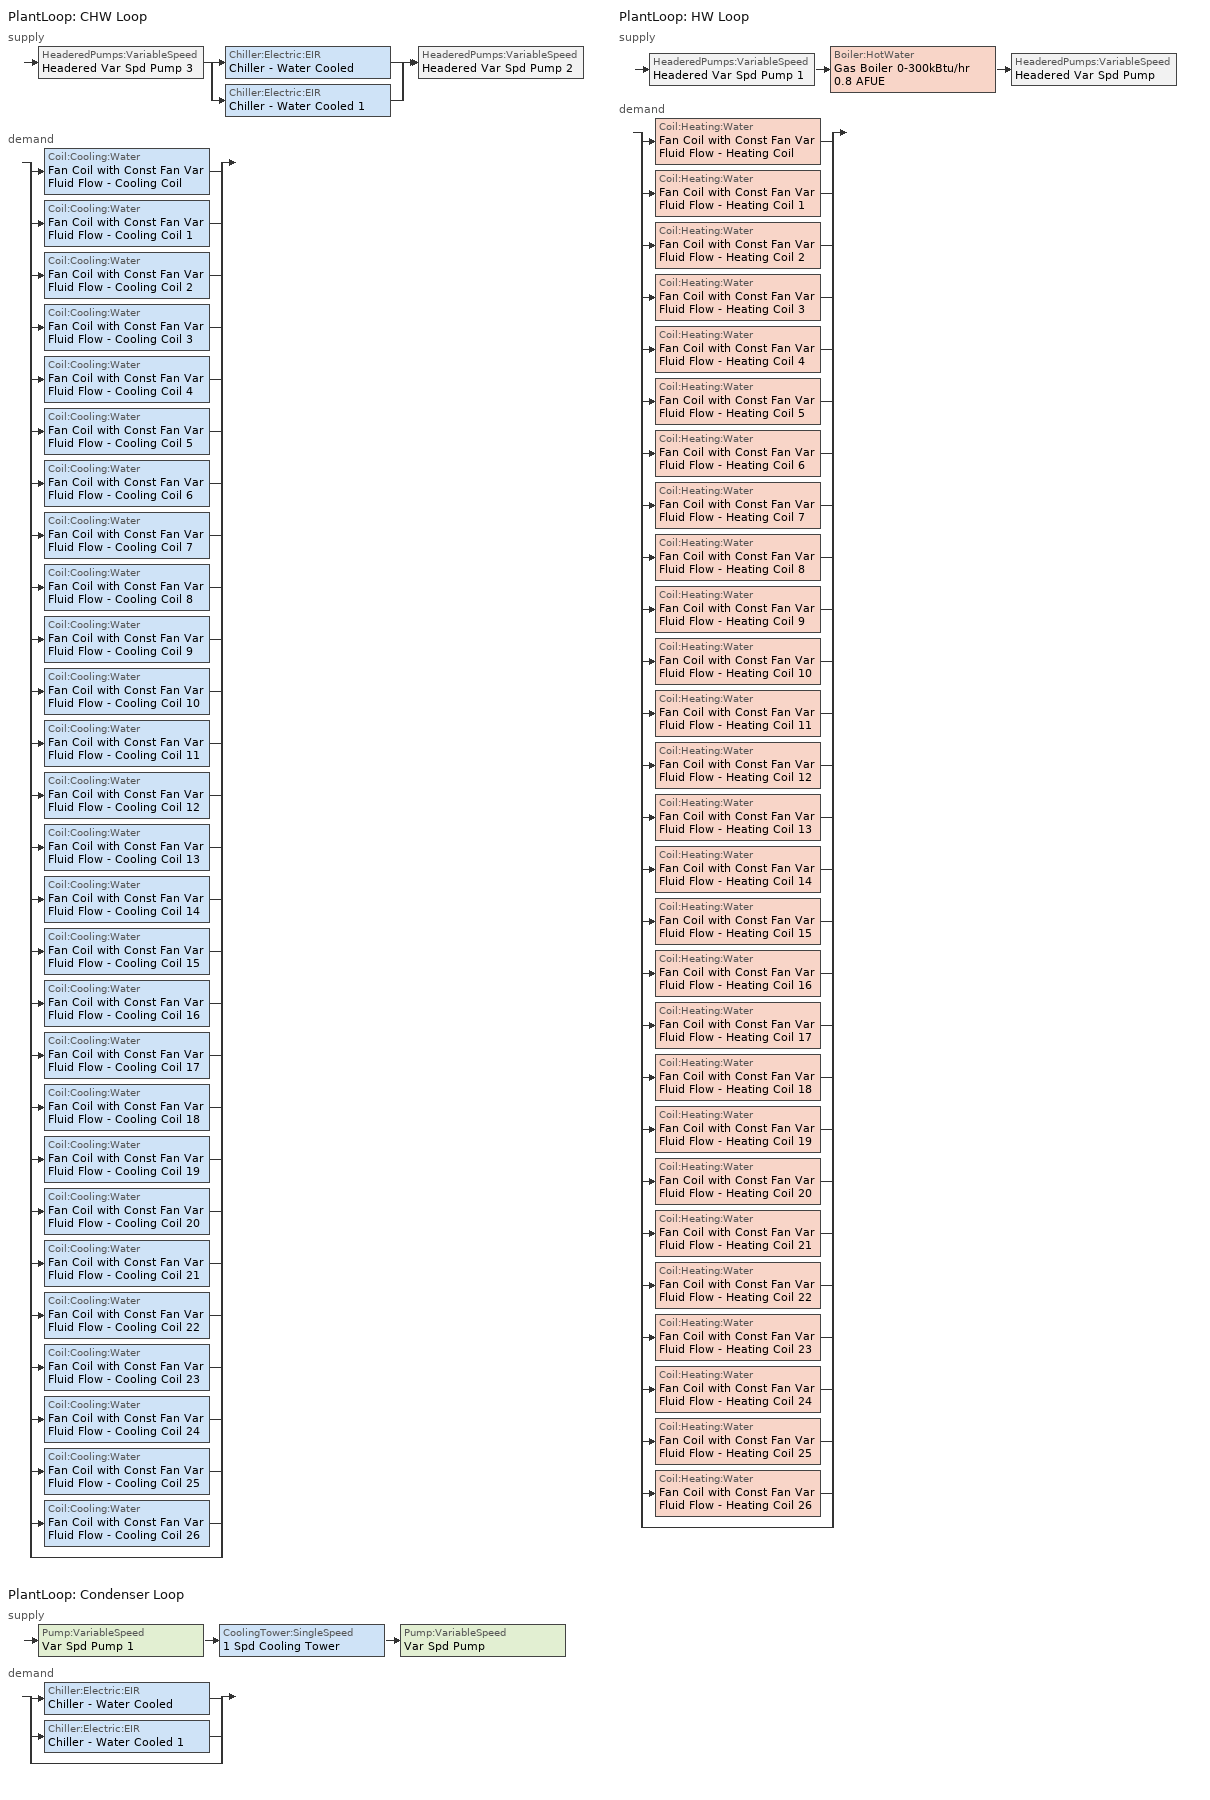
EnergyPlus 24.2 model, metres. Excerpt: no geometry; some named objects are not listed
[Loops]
PlantLoop 'CHW Loop'
 supply: HeaderedPumps:VariableSpeed 'Headered Var Spd Pump 3' > split
  | Chiller:Electric:EIR 'Chiller - Water Cooled'
  | Chiller:Electric:EIR 'Chiller - Water Cooled 1'
  join > HeaderedPumps:VariableSpeed 'Headered Var Spd Pump 2'
 demand: split
  | Coil:Cooling:Water 'Fan Coil with Const Fan Var Fluid Flow - Cooling Coil'
  | Coil:Cooling:Water 'Fan Coil with Const Fan Var Fluid Flow - Cooling Coil 1'
  | Coil:Cooling:Water 'Fan Coil with Const Fan Var Fluid Flow - Cooling Coil 2'
  | Coil:Cooling:Water 'Fan Coil with Const Fan Var Fluid Flow - Cooling Coil 3'
  | Coil:Cooling:Water 'Fan Coil with Const Fan Var Fluid Flow - Cooling Coil 4'
  | Coil:Cooling:Water 'Fan Coil with Const Fan Var Fluid Flow - Cooling Coil 5'
  | Coil:Cooling:Water 'Fan Coil with Const Fan Var Fluid Flow - Cooling Coil 6'
  | Coil:Cooling:Water 'Fan Coil with Const Fan Var Fluid Flow - Cooling Coil 7'
  | Coil:Cooling:Water 'Fan Coil with Const Fan Var Fluid Flow - Cooling Coil 8'
  | Coil:Cooling:Water 'Fan Coil with Const Fan Var Fluid Flow - Cooling Coil 9'
  | Coil:Cooling:Water 'Fan Coil with Const Fan Var Fluid Flow - Cooling Coil 10'
  | Coil:Cooling:Water 'Fan Coil with Const Fan Var Fluid Flow - Cooling Coil 11'
  | Coil:Cooling:Water 'Fan Coil with Const Fan Var Fluid Flow - Cooling Coil 12'
  | Coil:Cooling:Water 'Fan Coil with Const Fan Var Fluid Flow - Cooling Coil 13'
  | Coil:Cooling:Water 'Fan Coil with Const Fan Var Fluid Flow - Cooling Coil 14'
  | Coil:Cooling:Water 'Fan Coil with Const Fan Var Fluid Flow - Cooling Coil 15'
  | Coil:Cooling:Water 'Fan Coil with Const Fan Var Fluid Flow - Cooling Coil 16'
  | Coil:Cooling:Water 'Fan Coil with Const Fan Var Fluid Flow - Cooling Coil 17'
  | Coil:Cooling:Water 'Fan Coil with Const Fan Var Fluid Flow - Cooling Coil 18'
  | Coil:Cooling:Water 'Fan Coil with Const Fan Var Fluid Flow - Cooling Coil 19'
  | Coil:Cooling:Water 'Fan Coil with Const Fan Var Fluid Flow - Cooling Coil 20'
  | Coil:Cooling:Water 'Fan Coil with Const Fan Var Fluid Flow - Cooling Coil 21'
  | Coil:Cooling:Water 'Fan Coil with Const Fan Var Fluid Flow - Cooling Coil 22'
  | Coil:Cooling:Water 'Fan Coil with Const Fan Var Fluid Flow - Cooling Coil 23'
  | Coil:Cooling:Water 'Fan Coil with Const Fan Var Fluid Flow - Cooling Coil 24'
  | Coil:Cooling:Water 'Fan Coil with Const Fan Var Fluid Flow - Cooling Coil 25'
  | Coil:Cooling:Water 'Fan Coil with Const Fan Var Fluid Flow - Cooling Coil 26'
  | bypass
PlantLoop 'Condenser Loop'
 supply: Pump:VariableSpeed 'Var Spd Pump 1' > CoolingTower:SingleSpeed '1 Spd Cooling Tower' > Pump:VariableSpeed 'Var Spd Pump'
 demand: split
  | Chiller:Electric:EIR 'Chiller - Water Cooled'
  | Chiller:Electric:EIR 'Chiller - Water Cooled 1'
  | bypass
PlantLoop 'HW Loop'
 supply: HeaderedPumps:VariableSpeed 'Headered Var Spd Pump 1' > Boiler:HotWater 'Gas Boiler 0-300kBtu/hr 0.8 AFUE' > HeaderedPumps:VariableSpeed 'Headered Var Spd Pump'
 demand: split
  | Coil:Heating:Water 'Fan Coil with Const Fan Var Fluid Flow - Heating Coil'
  | Coil:Heating:Water 'Fan Coil with Const Fan Var Fluid Flow - Heating Coil 1'
  | Coil:Heating:Water 'Fan Coil with Const Fan Var Fluid Flow - Heating Coil 2'
  | Coil:Heating:Water 'Fan Coil with Const Fan Var Fluid Flow - Heating Coil 3'
  | Coil:Heating:Water 'Fan Coil with Const Fan Var Fluid Flow - Heating Coil 4'
  | Coil:Heating:Water 'Fan Coil with Const Fan Var Fluid Flow - Heating Coil 5'
  | Coil:Heating:Water 'Fan Coil with Const Fan Var Fluid Flow - Heating Coil 6'
  | Coil:Heating:Water 'Fan Coil with Const Fan Var Fluid Flow - Heating Coil 7'
  | Coil:Heating:Water 'Fan Coil with Const Fan Var Fluid Flow - Heating Coil 8'
  | Coil:Heating:Water 'Fan Coil with Const Fan Var Fluid Flow - Heating Coil 9'
  | Coil:Heating:Water 'Fan Coil with Const Fan Var Fluid Flow - Heating Coil 10'
  | Coil:Heating:Water 'Fan Coil with Const Fan Var Fluid Flow - Heating Coil 11'
  | Coil:Heating:Water 'Fan Coil with Const Fan Var Fluid Flow - Heating Coil 12'
  | Coil:Heating:Water 'Fan Coil with Const Fan Var Fluid Flow - Heating Coil 13'
  | Coil:Heating:Water 'Fan Coil with Const Fan Var Fluid Flow - Heating Coil 14'
  | Coil:Heating:Water 'Fan Coil with Const Fan Var Fluid Flow - Heating Coil 15'
  | Coil:Heating:Water 'Fan Coil with Const Fan Var Fluid Flow - Heating Coil 16'
  | Coil:Heating:Water 'Fan Coil with Const Fan Var Fluid Flow - Heating Coil 17'
  | Coil:Heating:Water 'Fan Coil with Const Fan Var Fluid Flow - Heating Coil 18'
  | Coil:Heating:Water 'Fan Coil with Const Fan Var Fluid Flow - Heating Coil 19'
  | Coil:Heating:Water 'Fan Coil with Const Fan Var Fluid Flow - Heating Coil 20'
  | Coil:Heating:Water 'Fan Coil with Const Fan Var Fluid Flow - Heating Coil 21'
  | Coil:Heating:Water 'Fan Coil with Const Fan Var Fluid Flow - Heating Coil 22'
  | Coil:Heating:Water 'Fan Coil with Const Fan Var Fluid Flow - Heating Coil 23'
  | Coil:Heating:Water 'Fan Coil with Const Fan Var Fluid Flow - Heating Coil 24'
  | Coil:Heating:Water 'Fan Coil with Const Fan Var Fluid Flow - Heating Coil 25'
  | Coil:Heating:Water 'Fan Coil with Const Fan Var Fluid Flow - Heating Coil 26'
  | bypass
[DesignSpecification:OutdoorAir] Outdoor Air Flow per Zone Floor Area {m3/s-m2}=0; Outdoor Air Flow Air Changes per Hour {1/hr}=0
Name | Outdoor Air Method | Outdoor Air Flow per Person {m3/s-person} | Outdoor Air Flow per Zone {m3/s}
SZ DSOA G Corridor; SZ DSOA M Corridor; SZ DSOA T Corridor | Flow/Zone | 0 | 0.01
SZ DSOA G N1 Apartment; SZ DSOA G N2 Apartment; SZ DSOA G NE Apartment; SZ DSOA G NW Apartment; SZ DSOA G S1 Apartment; SZ DSOA G SW Apartment; SZ DSOA M N1 Apartment; SZ DSOA M N2 Apartment; SZ DSOA M NE Apartment; SZ DSOA M NW Apartment; SZ DSOA M S1 Apartment; SZ DSOA M S2 Apartment; SZ DSOA M SE Apartment; SZ DSOA M SW Apartment; SZ DSOA T N1 Apartment; SZ DSOA T N2 Apartment; SZ DSOA T NE Apartment; SZ DSOA T NW Apartment; SZ DSOA T S1 Apartment; SZ DSOA T SE Apartment; SZ DSOA T SW Apartment | Flow/Zone | 0 | 0.04248
SZ DSOA G S2 Apartment | AirChanges/Hour | 0 | 0.04248
SZ DSOA Office | Flow/Zone | 0.01 | 0.01
SZ DSOA T S2 Apartment | Sum | 0 | 0.04248
[DesignSpecification:OutdoorAir:SpaceList]
Name | Space 1 | Space 1 Design Specification Outdoor Air Object
G Corridor DSOA Space List | G Corridor Space | SZ DSOA G Corridor
G N1 Apartment DSOA Space List | G N1 Apartment Space | SZ DSOA G N1 Apartment
G N2 Apartment DSOA Space List | G N2 Apartment Space | SZ DSOA G N2 Apartment
G NE Apartment DSOA Space List | G NE Apartment Space | SZ DSOA G NE Apartment
G NW Apartment DSOA Space List | G NW Apartment Space | SZ DSOA G NW Apartment
G S1 Apartment DSOA Space List | G S1 Apartment Space | SZ DSOA G S1 Apartment
G S2 Apartment DSOA Space List | G S2 Apartment Space | SZ DSOA G S2 Apartment
G SW Apartment DSOA Space List | G SW Apartment Space | SZ DSOA G SW Apartment
M Corridor DSOA Space List | M Corridor Space | SZ DSOA M Corridor
M N1 Apartment DSOA Space List | M N1 Apartment Space | SZ DSOA M N1 Apartment
M N2 Apartment DSOA Space List | M N2 Apartment Space | SZ DSOA M N2 Apartment
M NE Apartment DSOA Space List | M NE Apartment Space | SZ DSOA M NE Apartment
M NW Apartment DSOA Space List | M NW Apartment Space | SZ DSOA M NW Apartment
M S1 Apartment DSOA Space List | M S1 Apartment Space | SZ DSOA M S1 Apartment
M S2 Apartment DSOA Space List | M S2 Apartment Space | SZ DSOA M S2 Apartment
M SE Apartment DSOA Space List | M SE Apartment Space | SZ DSOA M SE Apartment
M SW Apartment DSOA Space List | M SW Apartment Space | SZ DSOA M SW Apartment
Office DSOA Space List | Office Space | SZ DSOA Office
T Corridor DSOA Space List | T Corridor Space | SZ DSOA T Corridor
T N1 Apartment DSOA Space List | T N1 Apartment Space | SZ DSOA T N1 Apartment
T N2 Apartment DSOA Space List | T N2 Apartment Space | SZ DSOA T N2 Apartment
T NE Apartment DSOA Space List | T NE Apartment Space | SZ DSOA T NE Apartment
T NW Apartment DSOA Space List | T NW Apartment Space | SZ DSOA T NW Apartment
T S1 Apartment DSOA Space List | T S1 Apartment Space | SZ DSOA T S1 Apartment
T S2 Apartment DSOA Space List | T S2 Apartment Space | SZ DSOA T S2 Apartment
T SE Apartment DSOA Space List | T SE Apartment Space | SZ DSOA T SE Apartment
T SW Apartment DSOA Space List | T SW Apartment Space | SZ DSOA T SW Apartment
[Sizing:Zone] Zone Cooling Design Supply Air Temperature Input Method=SupplyAirTemperature; Zone Cooling Design Supply Air Temperature {C}=13.5; Zone Cooling Design Supply Air Temperature Difference {deltaC}=11.11; Zone Heating Design Supply Air Temperature Input Method=SupplyAirTemperature; Zone Heating Design Supply Air Temperature {C}=40; Zone Heating Design Supply Air Temperature Difference {deltaC}=11.11; Zone Cooling Design Supply Air Humidity Ratio {kgWater/kgDryAir}=0.0085; Zone Heating Design Supply Air Humidity Ratio {kgWater/kgDryAir}=0.008; Cooling Design Air Flow Method=DesignDayWithLimit; Cooling Design Air Flow Rate {m3/s}=0; Cooling Minimum Air Flow per Zone Floor Area {m3/s-m2}=0.000762; Cooling Minimum Air Flow {m3/s}=0; Cooling Minimum Air Flow Fraction=0; Heating Design Air Flow Method=DesignDay; Heating Design Air Flow Rate {m3/s}=0; Heating Maximum Air Flow per Zone Floor Area {m3/s-m2}=0.002032; Heating Maximum Air Flow {m3/s}=0.141576; Heating Maximum Air Flow Fraction=0.3; Account for Dedicated Outdoor Air System=Yes; Zone Load Sizing Method=Sensible Load Only No Latent Load; Zone Latent Cooling Design Supply Air Humidity Ratio Input Method=SupplyAirHumidityRatio; Zone Cooling Design Supply Air Humidity Ratio Difference {kgWater/kgDryAir}=0.008; Zone Latent Heating Design Supply Air Humidity Ratio Input Method=SupplyAirHumidityRatio; Zone Humidification Design Supply Air Humidity Ratio Difference {kgWater/kgDryAir}=0.008
Name | Design Specification Outdoor Air Object
G Corridor | G Corridor DSOA Space List
G N1 Apartment | G N1 Apartment DSOA Space List
G N2 Apartment | G N2 Apartment DSOA Space List
G NE Apartment | G NE Apartment DSOA Space List
G NW Apartment | G NW Apartment DSOA Space List
G S1 Apartment | G S1 Apartment DSOA Space List
G S2 Apartment | G S2 Apartment DSOA Space List
G SW Apartment | G SW Apartment DSOA Space List
M Corridor | M Corridor DSOA Space List
M N1 Apartment | M N1 Apartment DSOA Space List
M N2 Apartment | M N2 Apartment DSOA Space List
M NE Apartment | M NE Apartment DSOA Space List
M NW Apartment | M NW Apartment DSOA Space List
M S1 Apartment | M S1 Apartment DSOA Space List
M S2 Apartment | M S2 Apartment DSOA Space List
M SE Apartment | M SE Apartment DSOA Space List
M SW Apartment | M SW Apartment DSOA Space List
Office | Office DSOA Space List
T Corridor | T Corridor DSOA Space List
T N1 Apartment | T N1 Apartment DSOA Space List
T N2 Apartment | T N2 Apartment DSOA Space List
T NE Apartment | T NE Apartment DSOA Space List
T NW Apartment | T NW Apartment DSOA Space List
T S1 Apartment | T S1 Apartment DSOA Space List
T S2 Apartment | T S2 Apartment DSOA Space List
T SE Apartment | T SE Apartment DSOA Space List
T SW Apartment | T SW Apartment DSOA Space List
[Sizing:Plant] Sizing Option=Coincident; Zone Timesteps in Averaging Window=1
Name | Loop Type | Design Loop Exit Temperature {C} | Loop Design Temperature Difference {deltaC} | Coincident Sizing Factor Mode
CHW Loop | Cooling | 4 | 5 | GlobalCoolingSizingFactor
Condenser Loop | Condenser | 35 | 11 | LoopComponentSizingFactor
HW Loop | Heating | 82 | 11 | GlobalHeatingSizingFactor
[ZoneControl:Thermostat] Temperature Difference Between Cutout And Setpoint {deltaC}=0
Name | Zone or ZoneList | Control Type Schedule | Control 1
G Corridor Thermostat | G Corridor | G Corridor Thermostat Schedule | G Corridor DualSPSched
G N1 Apartment Thermostat | G N1 Apartment | G N1 Apartment Thermostat Schedule | G N1 Apartment DualSPSched
G N2 Apartment Thermostat | G N2 Apartment | G N2 Apartment Thermostat Schedule | G N2 Apartment DualSPSched
G NE Apartment Thermostat | G NE Apartment | G NE Apartment Thermostat Schedule | G NE Apartment DualSPSched
G NW Apartment Thermostat | G NW Apartment | G NW Apartment Thermostat Schedule | G NW Apartment DualSPSched
G S1 Apartment Thermostat | G S1 Apartment | G S1 Apartment Thermostat Schedule | G S1 Apartment DualSPSched
G S2 Apartment Thermostat | G S2 Apartment | G S2 Apartment Thermostat Schedule | G S2 Apartment DualSPSched
G SW Apartment Thermostat | G SW Apartment | G SW Apartment Thermostat Schedule | G SW Apartment DualSPSched
M Corridor Thermostat | M Corridor | M Corridor Thermostat Schedule | M Corridor DualSPSched
M N1 Apartment Thermostat | M N1 Apartment | M N1 Apartment Thermostat Schedule | M N1 Apartment DualSPSched
M N2 Apartment Thermostat | M N2 Apartment | M N2 Apartment Thermostat Schedule | M N2 Apartment DualSPSched
M NE Apartment Thermostat | M NE Apartment | M NE Apartment Thermostat Schedule | M NE Apartment DualSPSched
M NW Apartment Thermostat | M NW Apartment | M NW Apartment Thermostat Schedule | M NW Apartment DualSPSched
M S1 Apartment Thermostat | M S1 Apartment | M S1 Apartment Thermostat Schedule | M S1 Apartment DualSPSched
M S2 Apartment Thermostat | M S2 Apartment | M S2 Apartment Thermostat Schedule | M S2 Apartment DualSPSched
M SE Apartment Thermostat | M SE Apartment | M SE Apartment Thermostat Schedule | M SE Apartment DualSPSched
M SW Apartment Thermostat | M SW Apartment | M SW Apartment Thermostat Schedule | M SW Apartment DualSPSched
Office Thermostat | Office | Office Thermostat Schedule | Office DualSPSched
T Corridor Thermostat | T Corridor | T Corridor Thermostat Schedule | T Corridor DualSPSched
T N1 Apartment Thermostat | T N1 Apartment | T N1 Apartment Thermostat Schedule | T N1 Apartment DualSPSched
T N2 Apartment Thermostat | T N2 Apartment | T N2 Apartment Thermostat Schedule | T N2 Apartment DualSPSched
T NE Apartment Thermostat | T NE Apartment | T NE Apartment Thermostat Schedule | T NE Apartment DualSPSched
T NW Apartment Thermostat | T NW Apartment | T NW Apartment Thermostat Schedule | T NW Apartment DualSPSched
T S1 Apartment Thermostat | T S1 Apartment | T S1 Apartment Thermostat Schedule | T S1 Apartment DualSPSched
T S2 Apartment Thermostat | T S2 Apartment | T S2 Apartment Thermostat Schedule | T S2 Apartment DualSPSched
T SE Apartment Thermostat | T SE Apartment | T SE Apartment Thermostat Schedule | T SE Apartment DualSPSched
T SW Apartment Thermostat | T SW Apartment | T SW Apartment Thermostat Schedule | T SW Apartment DualSPSched
[ThermostatSetpoint:DualSetpoint]
Name | Heating Setpoint Temperature Schedule | Cooling Setpoint Temperature Schedule
G Corridor DualSPSched; M Corridor DualSPSched; T Corridor DualSPSched | HTGSETP_SCH | CLGSETP_SCH
G N1 Apartment DualSPSched; G N2 Apartment DualSPSched; G NE Apartment DualSPSched; G NW Apartment DualSPSched; G S1 Apartment DualSPSched; G S2 Apartment DualSPSched; G SW Apartment DualSPSched; M N1 Apartment DualSPSched; M N2 Apartment DualSPSched; M NE Apartment DualSPSched; M NW Apartment DualSPSched; M S1 Apartment DualSPSched; M S2 Apartment DualSPSched; M SE Apartment DualSPSched; M SW Apartment DualSPSched; T N1 Apartment DualSPSched; T N2 Apartment DualSPSched; T NE Apartment DualSPSched; T NW Apartment DualSPSched; T S1 Apartment DualSPSched; T S2 Apartment DualSPSched; T SE Apartment DualSPSched; T SW Apartment DualSPSched | APT_HTGSETP_SCH | APT_CLGSETP_SCH
Office DualSPSched | OFF_HTGSETP_SCH | OFF_CLGSETP_SCH
[ZoneHVAC:FourPipeFanCoil] Availability Schedule=Always On Discrete hvac_library; Capacity Control Method=ConstantFanVariableFlow; Maximum Supply Air Flow Rate {m3/s}=Autosize; Maximum Outdoor Air Flow Rate {m3/s}=Autosize; Outdoor Air Schedule=MinOA_Sched; Maximum Cold Water Flow Rate {m3/s}=Autosize; Minimum Cold Water Flow Rate {m3/s}=0; Cooling Convergence Tolerance=0.001; Maximum Hot Water Flow Rate {m3/s}=Autosize; Minimum Hot Water Flow Rate {m3/s}=0; Heating Convergence Tolerance=0.01; Supply Air Fan Operating Mode Schedule=Always On Discrete hvac_library; Minimum Supply Air Temperature in Cooling Mode {C}=Autosize; Maximum Supply Air Temperature in Heating Mode {C}=Autosize
Name | Supply Air Fan | Cooling Coil | Heating Coil
Fan Coil with Const Fan Var Fluid Flow | Fan Coil with Const Fan Var Fluid Flow - Fan | Fan Coil with Const Fan Var Fluid Flow - Cooling Coil | Fan Coil with Const Fan Var Fluid Flow - Heating Coil
Fan Coil with Const Fan Var Fluid Flow 6 | Fan Coil with Const Fan Var Fluid Flow - Fan 6 | Fan Coil with Const Fan Var Fluid Flow - Cooling Coil 6 | Fan Coil with Const Fan Var Fluid Flow - Heating Coil 6
Fan Coil with Const Fan Var Fluid Flow 1 | Fan Coil with Const Fan Var Fluid Flow - Fan 1 | Fan Coil with Const Fan Var Fluid Flow - Cooling Coil 1 | Fan Coil with Const Fan Var Fluid Flow - Heating Coil 1
Fan Coil with Const Fan Var Fluid Flow 8 | Fan Coil with Const Fan Var Fluid Flow - Fan 8 | Fan Coil with Const Fan Var Fluid Flow - Cooling Coil 8 | Fan Coil with Const Fan Var Fluid Flow - Heating Coil 8
Fan Coil with Const Fan Var Fluid Flow 7 | Fan Coil with Const Fan Var Fluid Flow - Fan 7 | Fan Coil with Const Fan Var Fluid Flow - Cooling Coil 7 | Fan Coil with Const Fan Var Fluid Flow - Heating Coil 7
Fan Coil with Const Fan Var Fluid Flow 9 | Fan Coil with Const Fan Var Fluid Flow - Fan 9 | Fan Coil with Const Fan Var Fluid Flow - Cooling Coil 9 | Fan Coil with Const Fan Var Fluid Flow - Heating Coil 9
Fan Coil with Const Fan Var Fluid Flow 10 | Fan Coil with Const Fan Var Fluid Flow - Fan 10 | Fan Coil with Const Fan Var Fluid Flow - Cooling Coil 10 | Fan Coil with Const Fan Var Fluid Flow - Heating Coil 10
Fan Coil with Const Fan Var Fluid Flow 4 | Fan Coil with Const Fan Var Fluid Flow - Fan 4 | Fan Coil with Const Fan Var Fluid Flow - Cooling Coil 4 | Fan Coil with Const Fan Var Fluid Flow - Heating Coil 4
Fan Coil with Const Fan Var Fluid Flow 26 | Fan Coil with Const Fan Var Fluid Flow - Fan 26 | Fan Coil with Const Fan Var Fluid Flow - Cooling Coil 26 | Fan Coil with Const Fan Var Fluid Flow - Heating Coil 26
Fan Coil with Const Fan Var Fluid Flow 14 | Fan Coil with Const Fan Var Fluid Flow - Fan 14 | Fan Coil with Const Fan Var Fluid Flow - Cooling Coil 14 | Fan Coil with Const Fan Var Fluid Flow - Heating Coil 14
Fan Coil with Const Fan Var Fluid Flow 16 | Fan Coil with Const Fan Var Fluid Flow - Fan 16 | Fan Coil with Const Fan Var Fluid Flow - Cooling Coil 16 | Fan Coil with Const Fan Var Fluid Flow - Heating Coil 16
Fan Coil with Const Fan Var Fluid Flow 13 | Fan Coil with Const Fan Var Fluid Flow - Fan 13 | Fan Coil with Const Fan Var Fluid Flow - Cooling Coil 13 | Fan Coil with Const Fan Var Fluid Flow - Heating Coil 13
Fan Coil with Const Fan Var Fluid Flow 12 | Fan Coil with Const Fan Var Fluid Flow - Fan 12 | Fan Coil with Const Fan Var Fluid Flow - Cooling Coil 12 | Fan Coil with Const Fan Var Fluid Flow - Heating Coil 12
Fan Coil with Const Fan Var Fluid Flow 15 | Fan Coil with Const Fan Var Fluid Flow - Fan 15 | Fan Coil with Const Fan Var Fluid Flow - Cooling Coil 15 | Fan Coil with Const Fan Var Fluid Flow - Heating Coil 15
Fan Coil with Const Fan Var Fluid Flow 17 | Fan Coil with Const Fan Var Fluid Flow - Fan 17 | Fan Coil with Const Fan Var Fluid Flow - Cooling Coil 17 | Fan Coil with Const Fan Var Fluid Flow - Heating Coil 17
Fan Coil with Const Fan Var Fluid Flow 2 | Fan Coil with Const Fan Var Fluid Flow - Fan 2 | Fan Coil with Const Fan Var Fluid Flow - Cooling Coil 2 | Fan Coil with Const Fan Var Fluid Flow - Heating Coil 2
Fan Coil with Const Fan Var Fluid Flow 11 | Fan Coil with Const Fan Var Fluid Flow - Fan 11 | Fan Coil with Const Fan Var Fluid Flow - Cooling Coil 11 | Fan Coil with Const Fan Var Fluid Flow - Heating Coil 11
Fan Coil with Const Fan Var Fluid Flow 3 | Fan Coil with Const Fan Var Fluid Flow - Fan 3 | Fan Coil with Const Fan Var Fluid Flow - Cooling Coil 3 | Fan Coil with Const Fan Var Fluid Flow - Heating Coil 3
Fan Coil with Const Fan Var Fluid Flow 25 | Fan Coil with Const Fan Var Fluid Flow - Fan 25 | Fan Coil with Const Fan Var Fluid Flow - Cooling Coil 25 | Fan Coil with Const Fan Var Fluid Flow - Heating Coil 25
Fan Coil with Const Fan Var Fluid Flow 21 | Fan Coil with Const Fan Var Fluid Flow - Fan 21 | Fan Coil with Const Fan Var Fluid Flow - Cooling Coil 21 | Fan Coil with Const Fan Var Fluid Flow - Heating Coil 21
Fan Coil with Const Fan Var Fluid Flow 23 | Fan Coil with Const Fan Var Fluid Flow - Fan 23 | Fan Coil with Const Fan Var Fluid Flow - Cooling Coil 23 | Fan Coil with Const Fan Var Fluid Flow - Heating Coil 23
Fan Coil with Const Fan Var Fluid Flow 5 | Fan Coil with Const Fan Var Fluid Flow - Fan 5 | Fan Coil with Const Fan Var Fluid Flow - Cooling Coil 5 | Fan Coil with Const Fan Var Fluid Flow - Heating Coil 5
Fan Coil with Const Fan Var Fluid Flow 18 | Fan Coil with Const Fan Var Fluid Flow - Fan 18 | Fan Coil with Const Fan Var Fluid Flow - Cooling Coil 18 | Fan Coil with Const Fan Var Fluid Flow - Heating Coil 18
Fan Coil with Const Fan Var Fluid Flow 22 | Fan Coil with Const Fan Var Fluid Flow - Fan 22 | Fan Coil with Const Fan Var Fluid Flow - Cooling Coil 22 | Fan Coil with Const Fan Var Fluid Flow - Heating Coil 22
Fan Coil with Const Fan Var Fluid Flow 24 | Fan Coil with Const Fan Var Fluid Flow - Fan 24 | Fan Coil with Const Fan Var Fluid Flow - Cooling Coil 24 | Fan Coil with Const Fan Var Fluid Flow - Heating Coil 24
Fan Coil with Const Fan Var Fluid Flow 20 | Fan Coil with Const Fan Var Fluid Flow - Fan 20 | Fan Coil with Const Fan Var Fluid Flow - Cooling Coil 20 | Fan Coil with Const Fan Var Fluid Flow - Heating Coil 20
Fan Coil with Const Fan Var Fluid Flow 19 | Fan Coil with Const Fan Var Fluid Flow - Fan 19 | Fan Coil with Const Fan Var Fluid Flow - Cooling Coil 19 | Fan Coil with Const Fan Var Fluid Flow - Heating Coil 19
[Zone equipment]
G Corridor: Fan Coil with Const Fan Var Fluid Flow
G N1 Apartment: Fan Coil with Const Fan Var Fluid Flow 6
G N2 Apartment: Fan Coil with Const Fan Var Fluid Flow 1
G NE Apartment: Fan Coil with Const Fan Var Fluid Flow 8
G NW Apartment: Fan Coil with Const Fan Var Fluid Flow 7
G S1 Apartment: Fan Coil with Const Fan Var Fluid Flow 9
G S2 Apartment: Fan Coil with Const Fan Var Fluid Flow 10
G SW Apartment: Fan Coil with Const Fan Var Fluid Flow 4
M Corridor: Fan Coil with Const Fan Var Fluid Flow 26
M N1 Apartment: Fan Coil with Const Fan Var Fluid Flow 14
M N2 Apartment: Fan Coil with Const Fan Var Fluid Flow 16
M NE Apartment: Fan Coil with Const Fan Var Fluid Flow 13
M NW Apartment: Fan Coil with Const Fan Var Fluid Flow 12
M S1 Apartment: Fan Coil with Const Fan Var Fluid Flow 15
M S2 Apartment: Fan Coil with Const Fan Var Fluid Flow 17
M SE Apartment: Fan Coil with Const Fan Var Fluid Flow 2
M SW Apartment: Fan Coil with Const Fan Var Fluid Flow 11
Office: Fan Coil with Const Fan Var Fluid Flow 3
T Corridor: Fan Coil with Const Fan Var Fluid Flow 25
T N1 Apartment: Fan Coil with Const Fan Var Fluid Flow 21
T N2 Apartment: Fan Coil with Const Fan Var Fluid Flow 23
T NE Apartment: Fan Coil with Const Fan Var Fluid Flow 5
T NW Apartment: Fan Coil with Const Fan Var Fluid Flow 18
T S1 Apartment: Fan Coil with Const Fan Var Fluid Flow 22
T S2 Apartment: Fan Coil with Const Fan Var Fluid Flow 24
T SE Apartment: Fan Coil with Const Fan Var Fluid Flow 20
T SW Apartment: Fan Coil with Const Fan Var Fluid Flow 19
[Fan:ConstantVolume] Availability Schedule=ALWAYS_ON; Fan Total Efficiency=0.66; Pressure Rise {Pa}=330; Maximum Flow Rate {m3/s}=AutoSize; Motor Efficiency=0.8; Motor In Airstream Fraction=1
Fan Coil with Const Fan Var Fluid Flow - Fan; Fan Coil with Const Fan Var Fluid Flow - Fan 6; Fan Coil with Const Fan Var Fluid Flow - Fan 1; Fan Coil with Const Fan Var Fluid Flow - Fan 8; Fan Coil with Const Fan Var Fluid Flow - Fan 7; Fan Coil with Const Fan Var Fluid Flow - Fan 9; Fan Coil with Const Fan Var Fluid Flow - Fan 10; Fan Coil with Const Fan Var Fluid Flow - Fan 4; Fan Coil with Const Fan Var Fluid Flow - Fan 26; Fan Coil with Const Fan Var Fluid Flow - Fan 14; Fan Coil with Const Fan Var Fluid Flow - Fan 16; Fan Coil with Const Fan Var Fluid Flow - Fan 13; Fan Coil with Const Fan Var Fluid Flow - Fan 12; Fan Coil with Const Fan Var Fluid Flow - Fan 15; Fan Coil with Const Fan Var Fluid Flow - Fan 17; Fan Coil with Const Fan Var Fluid Flow - Fan 2; Fan Coil with Const Fan Var Fluid Flow - Fan 11; Fan Coil with Const Fan Var Fluid Flow - Fan 3; Fan Coil with Const Fan Var Fluid Flow - Fan 25; Fan Coil with Const Fan Var Fluid Flow - Fan 21; Fan Coil with Const Fan Var Fluid Flow - Fan 23; Fan Coil with Const Fan Var Fluid Flow - Fan 5; Fan Coil with Const Fan Var Fluid Flow - Fan 18; Fan Coil with Const Fan Var Fluid Flow - Fan 22; Fan Coil with Const Fan Var Fluid Flow - Fan 24; Fan Coil with Const Fan Var Fluid Flow - Fan 20; Fan Coil with Const Fan Var Fluid Flow - Fan 19
[Coil:Cooling:Water] Availability Schedule=Always On Discrete hvac_library; Design Water Flow Rate {m3/s}=Autosize; Design Air Flow Rate {m3/s}=Autosize; Design Inlet Water Temperature {C}=Autosize; Design Inlet Air Temperature {C}=autosize; Design Outlet Air Temperature {C}=autosize; Design Inlet Air Humidity Ratio {kgWater/kgDryAir}=autosize; Design Outlet Air Humidity Ratio {kgWater/kgDryAir}=autosize; Type of Analysis=DetailedAnalysis; Heat Exchanger Configuration=CrossFlow
Fan Coil with Const Fan Var Fluid Flow - Cooling Coil; Fan Coil with Const Fan Var Fluid Flow - Cooling Coil 6; Fan Coil with Const Fan Var Fluid Flow - Cooling Coil 1; Fan Coil with Const Fan Var Fluid Flow - Cooling Coil 8; Fan Coil with Const Fan Var Fluid Flow - Cooling Coil 7; Fan Coil with Const Fan Var Fluid Flow - Cooling Coil 9; Fan Coil with Const Fan Var Fluid Flow - Cooling Coil 10; Fan Coil with Const Fan Var Fluid Flow - Cooling Coil 4; Fan Coil with Const Fan Var Fluid Flow - Cooling Coil 26; Fan Coil with Const Fan Var Fluid Flow - Cooling Coil 14; Fan Coil with Const Fan Var Fluid Flow - Cooling Coil 16; Fan Coil with Const Fan Var Fluid Flow - Cooling Coil 13; Fan Coil with Const Fan Var Fluid Flow - Cooling Coil 12; Fan Coil with Const Fan Var Fluid Flow - Cooling Coil 15; Fan Coil with Const Fan Var Fluid Flow - Cooling Coil 17; Fan Coil with Const Fan Var Fluid Flow - Cooling Coil 2; Fan Coil with Const Fan Var Fluid Flow - Cooling Coil 11; Fan Coil with Const Fan Var Fluid Flow - Cooling Coil 3; Fan Coil with Const Fan Var Fluid Flow - Cooling Coil 25; Fan Coil with Const Fan Var Fluid Flow - Cooling Coil 21; Fan Coil with Const Fan Var Fluid Flow - Cooling Coil 23; Fan Coil with Const Fan Var Fluid Flow - Cooling Coil 5; Fan Coil with Const Fan Var Fluid Flow - Cooling Coil 18; Fan Coil with Const Fan Var Fluid Flow - Cooling Coil 22; Fan Coil with Const Fan Var Fluid Flow - Cooling Coil 24; Fan Coil with Const Fan Var Fluid Flow - Cooling Coil 20; Fan Coil with Const Fan Var Fluid Flow - Cooling Coil 19
[Coil:Heating:Water] Availability Schedule=Always On Discrete hvac_library; U-Factor Times Area Value {W/K}=Autosize; Maximum Water Flow Rate {m3/s}=Autosize; Performance Input Method=UFactorTimesAreaAndDesignWaterFlowRate; Rated Capacity {W}=Autosize; Rated Inlet Water Temperature {C}=85; Rated Inlet Air Temperature {C}=16.6; Rated Outlet Water Temperature {C}=71.1; Rated Outlet Air Temperature {C}=32.2; Rated Ratio for Air and Water Convection=0.5
Fan Coil with Const Fan Var Fluid Flow - Heating Coil; Fan Coil with Const Fan Var Fluid Flow - Heating Coil 6; Fan Coil with Const Fan Var Fluid Flow - Heating Coil 1; Fan Coil with Const Fan Var Fluid Flow - Heating Coil 8; Fan Coil with Const Fan Var Fluid Flow - Heating Coil 7; Fan Coil with Const Fan Var Fluid Flow - Heating Coil 9; Fan Coil with Const Fan Var Fluid Flow - Heating Coil 10; Fan Coil with Const Fan Var Fluid Flow - Heating Coil 4; Fan Coil with Const Fan Var Fluid Flow - Heating Coil 26; Fan Coil with Const Fan Var Fluid Flow - Heating Coil 14; Fan Coil with Const Fan Var Fluid Flow - Heating Coil 16; Fan Coil with Const Fan Var Fluid Flow - Heating Coil 13; Fan Coil with Const Fan Var Fluid Flow - Heating Coil 12; Fan Coil with Const Fan Var Fluid Flow - Heating Coil 15; Fan Coil with Const Fan Var Fluid Flow - Heating Coil 17; Fan Coil with Const Fan Var Fluid Flow - Heating Coil 2; Fan Coil with Const Fan Var Fluid Flow - Heating Coil 11; Fan Coil with Const Fan Var Fluid Flow - Heating Coil 3; Fan Coil with Const Fan Var Fluid Flow - Heating Coil 25; Fan Coil with Const Fan Var Fluid Flow - Heating Coil 21; Fan Coil with Const Fan Var Fluid Flow - Heating Coil 23; Fan Coil with Const Fan Var Fluid Flow - Heating Coil 5; Fan Coil with Const Fan Var Fluid Flow - Heating Coil 18; Fan Coil with Const Fan Var Fluid Flow - Heating Coil 22; Fan Coil with Const Fan Var Fluid Flow - Heating Coil 24; Fan Coil with Const Fan Var Fluid Flow - Heating Coil 20; Fan Coil with Const Fan Var Fluid Flow - Heating Coil 19
[Pump:VariableSpeed] Design Maximum Flow Rate {m3/s}=Autosize; Design Pump Head {Pa}=179352; Design Power Consumption {W}=Autosize; Motor Efficiency=0.9; Fraction of Motor Inefficiencies to Fluid Stream=0; Coefficient 1 of the Part Load Performance Curve=0; Coefficient 2 of the Part Load Performance Curve=1; Coefficient 3 of the Part Load Performance Curve=0; Coefficient 4 of the Part Load Performance Curve=0; Design Minimum Flow Rate {m3/s}=0; Pump Control Type=Continuous; Skin Loss Radiative Fraction=0.5; Design Power Sizing Method=PowerPerFlowPerPressure; Design Electric Power per Unit Flow Rate {W/(m3/s)}=348701.1; Design Shaft Power per Unit Flow Rate per Unit Head {W/((m3/s)-Pa)}=1.28205; Design Minimum Flow Rate Fraction=0
Var Spd Pump 1; Var Spd Pump
[HeaderedPumps:VariableSpeed] Total Design Flow Rate {m3/s}=Autosize; Number of Pumps in Bank=2; Flow Sequencing Control Scheme=Sequential; Design Pump Head {Pa}=179352; Design Power Consumption {W}=Autosize; Motor Efficiency=0.9; Fraction of Motor Inefficiencies to Fluid Stream=0; Coefficient 1 of the Part Load Performance Curve=0; Coefficient 2 of the Part Load Performance Curve=1; Coefficient 3 of the Part Load Performance Curve=0; Coefficient 4 of the Part Load Performance Curve=0; Minimum Flow Rate Fraction=0; Pump Control Type=Continuous; Skin Loss Radiative Fraction=0.1; Design Power Sizing Method=PowerPerFlowPerPressure; Design Electric Power per Unit Flow Rate {W/(m3/s)}=348701.1; Design Shaft Power per Unit Flow Rate per Unit Head {W/((m3/s)-Pa)}=1.28205
Headered Var Spd Pump 3; Headered Var Spd Pump 2; Headered Var Spd Pump 1; Headered Var Spd Pump
[Boiler:HotWater]
Gas Boiler 0-300kBtu/hr 0.8 AFUE: Fuel Type=NaturalGas; Nominal Capacity {W}=Autosize; Nominal Thermal Efficiency=0.8; Efficiency Curve Temperature Evaluation Variable=EnteringBoiler; Normalized Boiler Efficiency Curve=Boiler Constant Efficiency Curve; Design Water Flow Rate {m3/s}=Autosize; Minimum Part Load Ratio=0; Maximum Part Load Ratio=1; Optimum Part Load Ratio=1; Water Outlet Upper Temperature Limit {C}=99; Boiler Flow Mode=ConstantFlow; On Cycle Parasitic Electric Load {W}=0; Sizing Factor=1; Off Cycle Parasitic Fuel Load {W}=0
[Chiller:Electric:EIR] Reference Capacity {W}=Autosize; Reference COP {W/W}=4.45; Reference Leaving Chilled Water Temperature {C}=6; Reference Entering Condenser Fluid Temperature {C}=21; Reference Chilled Water Flow Rate {m3/s}=Autosize; Reference Condenser Fluid Flow Rate {m3/s}=Autosize; Cooling Capacity Function of Temperature Curve=Water Cooled Chiller CCFofT; Electric Input to Cooling Output Ratio Function of Temperature Curve=EIR_FTemp_Flat; Electric Input to Cooling Output Ratio Function of Part Load Ratio Curve=Water Cooled Chiller EItoCoolingOutputRatioFofPLR; Minimum Part Load Ratio=0.09; Maximum Part Load Ratio=1.09; Optimum Part Load Ratio=1; Minimum Unloading Ratio=0.09; Condenser Type=WaterCooled; Condenser Fan Power Ratio {W/W}=0.4; Fraction of Compressor Electric Consumption Rejected by Condenser=1; Leaving Chilled Water Lower Temperature Limit {C}=5; Chiller Flow Mode=LeavingSetpointModulated; Sizing Factor=1; Basin Heater Capacity {W/K}=700; Basin Heater Setpoint Temperature {C}=18; Condenser Heat Recovery Relative Capacity Fraction=1
Chiller - Water Cooled; Chiller - Water Cooled 1
[CoolingTower:SingleSpeed]
1 Spd Cooling Tower: Design Water Flow Rate {m3/s}=Autosize; Design Air Flow Rate {m3/s}=Autosize; Design Fan Power {W}=Autosize; Design U-Factor Times Area Value {W/K}=Autosize; Free Convection Regime Air Flow Rate {m3/s}=Autosize; Free Convection Regime Air Flow Rate Sizing Factor=0.1; Free Convection Regime U-Factor Times Area Value {W/K}=Autosize; Free Convection U-Factor Times Area Value Sizing Factor=0.1; Performance Input Method=UFactorTimesAreaAndDesignWaterFlowRate; Heat Rejection Capacity and Nominal Capacity Sizing Ratio=1.25; Free Convection Capacity {W}=0; Free Convection Nominal Capacity Sizing Factor=0.1; Design Inlet Air Dry-Bulb Temperature {C}=35; Design Inlet Air Wet-Bulb Temperature {C}=25.6; Design Approach Temperature {deltaC}=Autosize; Design Range Temperature {deltaC}=Autosize; Basin Heater Capacity {W/K}=0; Basin Heater Setpoint Temperature {C}=2; Basin Heater Operating Schedule=Always On Discrete hvac_library; Evaporation Loss Mode=LossFactor; Evaporation Loss Factor {percent/K}=0.2; Drift Loss Percent {percent}=0.008; Blowdown Calculation Mode=ConcentrationRatio; Blowdown Concentration Ratio=3; Capacity Control=FanCycling; Number of Cells=1; Cell Control=MinimalCell; Cell Minimum  Water Flow Rate Fraction=0.33; Cell Maximum Water Flow Rate Fraction=2.5; Sizing Factor=1
[PlantLoop] Fluid Type=Water; Maximum Loop Flow Rate {m3/s}=Autosize; Minimum Loop Flow Rate {m3/s}=0; Plant Loop Volume {m3}=Autocalculate; Load Distribution Scheme=SequentialUniformPLR; Plant Loop Demand Calculation Scheme=SingleSetpoint; Common Pipe Simulation=None
Name | Plant Equipment Operation Scheme | Maximum Loop Temperature {C} | Minimum Loop Temperature {C}
CHW Loop | CHW Loop Operation Schemes | 55 | 5
Condenser Loop | Condenser Loop Operation Schemes | 100 | 0
HW Loop | HW Loop Operation Schemes | 100 | 20
[PlantEquipmentList]
CHW Loop Cooling Equipment List: Chiller - Water Cooled, Chiller - Water Cooled 1
Condenser Loop Cooling Equipment List: 1 Spd Cooling Tower
HW Loop Heating Equipment List: Gas Boiler 0-300kBtu/hr 0.8 AFUE
[PlantEquipmentOperation:CoolingLoad] Load Range 1 Lower Limit {W}=0; Load Range 1 Upper Limit {W}=1000000000
Name | Range 1 Equipment List
CHW Loop Cooling Operation Scheme | CHW Loop Cooling Equipment List
Condenser Loop Cooling Operation Scheme | Condenser Loop Cooling Equipment List
[PlantEquipmentOperation:HeatingLoad]
HW Loop Heating Operation Scheme: Load Range 1 Lower Limit {W}=0; Load Range 1 Upper Limit {W}=1000000000; Range 1 Equipment List=HW Loop Heating Equipment List
[PlantEquipmentOperationSchemes] Control Scheme 1 Schedule=Always On Discrete
Name | Control Scheme 1
CHW Loop Operation Schemes | CHW Loop Cooling Operation Scheme
Condenser Loop Operation Schemes | Condenser Loop Cooling Operation Scheme
HW Loop Operation Schemes | HW Loop Heating Operation Scheme
[SetpointManager:Scheduled] Control Variable=Temperature
Name | Schedule
Scheduled CHW Temp | Chilled Water Temperature
Scheduled CHW Temp 1 | Chilled Water Temperature 1
Scheduled HW Temp | Hot Water Temperature
[Schedule:Day:Interval]
Chilled Water Temperature Default; Chilled Water Temperature Default 1; Chilled Water Temperature Summer Design Day; Chilled Water Temperature Summer Design Day 1; Chilled Water Temperature Winter Design Day; Chilled Water Temperature Winter Design Day 1: No, 24:00, 6.7
Hot Water Temperature Default: No, 24:00, 82
Hot Water Temperature Summer Design Day; Hot Water Temperature Winter Design Day: No, 24:00, 67
[Schedule:Week:Daily]
Chilled Water Temperature Week Rule - Jan1-Dec31: Chilled Water Temperature Default, Chilled Water Temperature Default, Chilled Water Temperature Default, Chilled Water Temperature Default, Chilled Water Temperature Default, Chilled Water Temperature Default, Chilled Water Temperature Default, Chilled Water Temperature Default, Chilled Water Temperature Summer Design Day, Chilled Water Temperature Winter Design Day, Chilled Water Temperature Default, Chilled Water Temperature Default
Chilled Water Temperature 1 Week Rule - Jan1-Dec31: Chilled Water Temperature Default 1, Chilled Water Temperature Default 1, Chilled Water Temperature Default 1, Chilled Water Temperature Default 1, Chilled Water Temperature Default 1, Chilled Water Temperature Default 1, Chilled Water Temperature Default 1, Chilled Water Temperature Default 1, Chilled Water Temperature Summer Design Day 1, Chilled Water Temperature Winter Design Day 1, Chilled Water Temperature Default 1, Chilled Water Temperature Default 1
Hot Water Temperature Week Rule - Jan1-Dec31: Hot Water Temperature Default, Hot Water Temperature Default, Hot Water Temperature Default, Hot Water Temperature Default, Hot Water Temperature Default, Hot Water Temperature Default, Hot Water Temperature Default, Hot Water Temperature Default, Hot Water Temperature Summer Design Day, Hot Water Temperature Winter Design Day, Hot Water Temperature Default, Hot Water Temperature Default
[Schedule:Year]
Chilled Water Temperature: Chilled Water Temperature Week Rule - Jan1-Dec31, 1, 1, 12, 31
Chilled Water Temperature 1: Chilled Water Temperature 1 Week Rule - Jan1-Dec31, 1, 1, 12, 31
Hot Water Temperature: Hot Water Temperature Week Rule - Jan1-Dec31, 1, 1, 12, 31
[Schedule:Compact]
G Corridor Thermostat Schedule; G N1 Apartment Thermostat Schedule; G N2 Apartment Thermostat Schedule; G NE Apartment Thermostat Schedule; G NW Apartment Thermostat Schedule; G S1 Apartment Thermostat Schedule; G S2 Apartment Thermostat Schedule; G SW Apartment Thermostat Schedule; M Corridor Thermostat Schedule; M N1 Apartment Thermostat Schedule; M N2 Apartment Thermostat Schedule; M NE Apartment Thermostat Schedule; M NW Apartment Thermostat Schedule; M S1 Apartment Thermostat Schedule; M S2 Apartment Thermostat Schedule; M SE Apartment Thermostat Schedule; M SW Apartment Thermostat Schedule; Office Thermostat Schedule; T Corridor Thermostat Schedule; T N1 Apartment Thermostat Schedule; T N2 Apartment Thermostat Schedule; T NE Apartment Thermostat Schedule; T NW Apartment Thermostat Schedule; T S1 Apartment Thermostat Schedule; T S2 Apartment Thermostat Schedule; T SE Apartment Thermostat Schedule; T SW Apartment Thermostat Schedule: Through: 12/31, For: AllDays, Until: 24:00, 4
MinOA_Sched; ALWAYS_ON: Through: 12/31, For: AllDays, Until: 24:00, 1
APT_HTGSETP_SCH: THROUGH: 12/31, FOR:AllDays, UNTIL: 24:00, 21.1
APT_CLGSETP_SCH: THROUGH: 12/31, FOR:AllDays, UNTIL: 24:00, 23.9
OFF_HTGSETP_SCH: THROUGH: 12/31, FOR:Weekdays WinterDesignDay, UNTIL: 7:00, 15.6, UNTIL: 8:00, 18.3, UNTIL:17:00, 21.1, UNTIL: 18:00, 18.3, UNTIL: 24:00, 15.6, FOR: AllOtherDays, UNTIL: 24:00, 15.6
OFF_CLGSETP_SCH: THROUGH: 12/31, FOR:Weekdays SummerDesignDay, UNTIL: 7:00, 29.4, UNTIL: 8:00, 26.7, UNTIL:17:00, 23.9, UNTIL: 18:00, 26.7, UNTIL: 24:00, 29.4, FOR: AllOtherDays, UNTIL: 24:00, 29.4
CLGSETP_SCH: Through: 12/31, For: Weekdays SummerDesignDay, Until: 06:00, 26.7, Until: 22:00, 24, Until: 24:00, 26.7, For: Saturday, Until: 06:00, 26.7, Until: 18:00, 24, Until: 24:00, 26.7, For WinterDesignDay, Until: 24:00, 26.7, For: AllOtherDays, Until: 24:00, 26.7
HTGSETP_SCH: Through: 12/31, For: Weekdays, Until: 06:00, 15.6, Until: 22:00, 21, Until: 24:00, 15.6, For SummerDesignDay, Until: 24:00, 15.6, For: Saturday, Until: 06:00, 15.6, Until: 18:00, 21, Until: 24:00, 15.6, For: WinterDesignDay, Until: 24:00, 21, For: AllOtherDays, Until: 24:00, 15.6
[Schedule:Constant] Hourly Value=1
Always On Discrete hvac_library; Always On Discrete
[Curve:Quadratic]
Water Cooled Chiller EItoCoolingOutputRatioFofPLR: Coefficient1 Constant=0.222903; Coefficient2 x=0.313387; Coefficient3 x**2=0.46371; Minimum Value of x=0; Maximum Value of x=1
[Curve:Cubic]
Boiler Constant Efficiency Curve: Coefficient1 Constant=1; Coefficient2 x=0; Coefficient3 x**2=0; Coefficient4 x**3=0; Minimum Value of x=0; Maximum Value of x=1
[Curve:Biquadratic] Minimum Value of x=-30; Maximum Value of x=50; Minimum Value of y=-30; Maximum Value of y=50
Name | Coefficient1 Constant | Coefficient2 x | Coefficient3 x**2 | Coefficient4 y | Coefficient5 y**2 | Coefficient6 x*y | Input Unit Type for X | Input Unit Type for Y | Output Unit Type
Water Cooled Chiller CCFofT | 0.333277 | 0.018763 | 0.000659 | 0.018096 | 0.000253 | 0.000308
EIR_FTemp_Flat | 1 | 0 | 0 | 0 | 0 | 0 | Dimensionless | Dimensionless | Dimensionless
